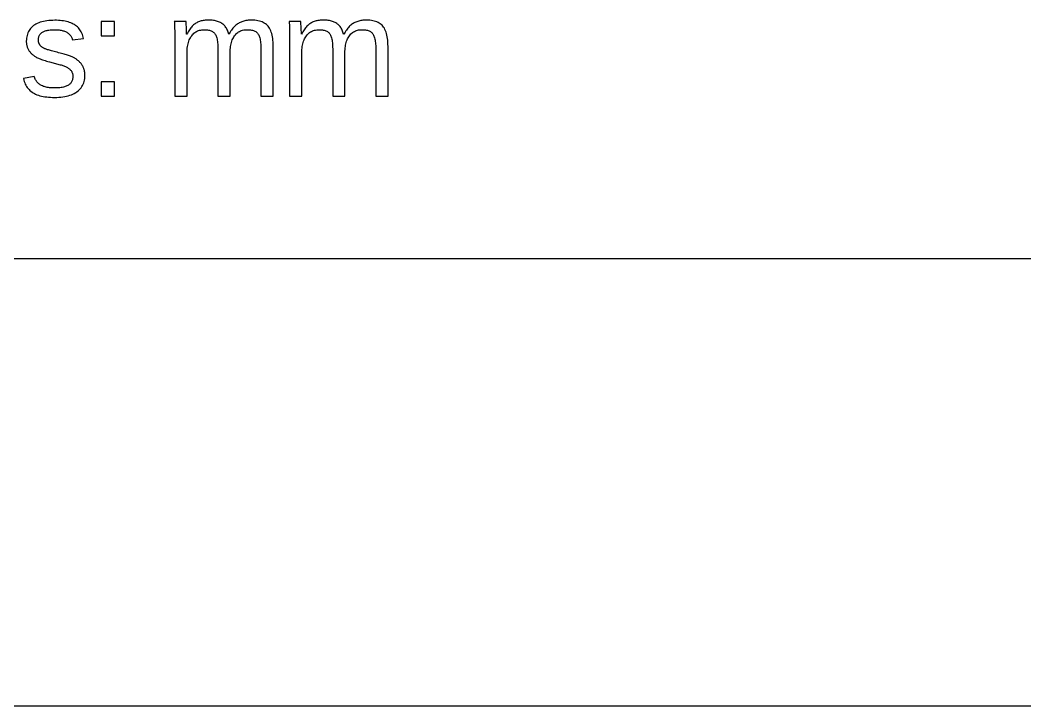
# Model space of a CAD drawing. Header units: metres. Extents: x -140 to 140, y -90 to 90.
# Drawn here: x 78.13 to 102.85, y -90 to -73.13 of the extents above; entities that cross this region are included whole.
import ezdxf

# ---------------------------------------------------------------- set-up
doc = ezdxf.new("R2010")
doc.units = ezdxf.units.M

msp = doc.modelspace()

# ---------------------------------------------------------------- linework, layer by layer
for p, q in [((78.7021, -73.1648), (78.662, -73.175)), ((78.7442, -73.1563), (78.7021, -73.1648)), ((78.7881, -73.1493), (78.7442, -73.1563)), ((78.834, -73.1439), (78.7881, -73.1493)), ((78.8819, -73.14), (78.834, -73.1439)), ((78.9317, -73.1376), (78.8819, -73.14)), ((78.9834, -73.1369), (78.9317, -73.1376)), ((79.0293, -73.1375), (78.9834, -73.1369)), ((79.0738, -73.1394), (79.0293, -73.1375)), ((79.1168, -73.1425), (79.0738, -73.1394)), ((79.1583, -73.147), (79.1168, -73.1425)), ((79.1984, -73.1526), (79.1583, -73.147)), ((79.237, -73.1596), (79.1984, -73.1526)), ((79.274, -73.1678), (79.237, -73.1596)), ((80.4567, -73.1657), (80.1261, -73.1657)), ((80.1261, -73.1657), (80.1261, -73.5166)), ((80.4567, -73.5166), (80.4567, -73.1657)), ((82.2121, -73.1657), (81.9239, -73.1657)), ((81.9239, -73.1657), (81.9254, -73.1781)), ((82.2123, -73.1672), (82.2121, -73.1657)), ((82.2126, -73.169), (82.2123, -73.1672)), ((82.5623, -73.1607), (82.5397, -73.1684)), ((82.5855, -73.1539), (82.5623, -73.1607)), ((82.6093, -73.148), (82.5855, -73.1539)), ((82.6339, -73.1431), (82.6093, -73.148)), ((82.6591, -73.139), (82.6339, -73.1431)), ((82.6849, -73.1358), (82.6591, -73.139)), ((82.7114, -73.1336), (82.6849, -73.1358)), ((82.7386, -73.1322), (82.7114, -73.1336)), ((82.7664, -73.1318), (82.7386, -73.1322)), ((82.798, -73.1323), (82.7664, -73.1318)), ((82.8285, -73.1337), (82.798, -73.1323)), ((82.858, -73.1362), (82.8285, -73.1337)), ((82.8865, -73.1396), (82.858, -73.1362)), ((82.9139, -73.1441), (82.8865, -73.1396)), ((82.9403, -73.1495), (82.9139, -73.1441)), ((82.9657, -73.1559), (82.9403, -73.1495)), ((82.99, -73.1632), (82.9657, -73.1559)), ((83.0133, -73.1716), (82.99, -73.1632)), ((83.6117, -73.1626), (83.588, -73.1708)), ((83.6362, -73.1554), (83.6117, -73.1626)), ((83.6613, -73.1491), (83.6362, -73.1554)), ((83.687, -73.1438), (83.6613, -73.1491)), ((83.7135, -73.1395), (83.687, -73.1438)), ((83.7406, -73.1361), (83.7135, -73.1395)), ((83.7684, -73.1337), (83.7406, -73.1361)), ((83.7969, -73.1323), (83.7684, -73.1337)), ((83.826, -73.1318), (83.7969, -73.1323)), ((83.8679, -73.1327), (83.826, -73.1318)), ((83.908, -73.1354), (83.8679, -73.1327)), ((83.9462, -73.1398), (83.908, -73.1354)), ((83.9827, -73.1461), (83.9462, -73.1398)), ((84.0174, -73.1541), (83.9827, -73.1461)), ((84.0503, -73.1639), (84.0174, -73.1541)), ((84.0814, -73.1755), (84.0503, -73.1639)), ((85.0367, -73.1657), (84.7485, -73.1657)), ((84.7485, -73.1657), (84.75, -73.1781)), ((85.0369, -73.1672), (85.0367, -73.1657)), ((85.0372, -73.169), (85.0369, -73.1672)), ((85.3869, -73.1607), (85.3643, -73.1684)), ((85.4101, -73.1539), (85.3869, -73.1607)), ((85.434, -73.148), (85.4101, -73.1539)), ((85.4585, -73.1431), (85.434, -73.148)), ((85.4837, -73.139), (85.4585, -73.1431)), ((85.5095, -73.1358), (85.4837, -73.139)), ((85.536, -73.1336), (85.5095, -73.1358)), ((85.5632, -73.1322), (85.536, -73.1336)), ((85.591, -73.1318), (85.5632, -73.1322)), ((85.6226, -73.1323), (85.591, -73.1318)), ((85.6531, -73.1337), (85.6226, -73.1323)), ((85.6826, -73.1362), (85.6531, -73.1337)), ((85.7111, -73.1396), (85.6826, -73.1362)), ((85.7385, -73.1441), (85.7111, -73.1396)), ((85.7649, -73.1495), (85.7385, -73.1441)), ((85.7903, -73.1559), (85.7649, -73.1495)), ((85.8146, -73.1632), (85.7903, -73.1559)), ((85.8379, -73.1716), (85.8146, -73.1632)), ((86.4363, -73.1626), (86.4126, -73.1708)), ((86.4608, -73.1554), (86.4363, -73.1626)), ((86.4859, -73.1491), (86.4608, -73.1554)), ((86.5116, -73.1438), (86.4859, -73.1491)), ((86.5381, -73.1395), (86.5116, -73.1438)), ((86.5652, -73.1361), (86.5381, -73.1395)), ((86.593, -73.1337), (86.5652, -73.1361)), ((86.6215, -73.1323), (86.593, -73.1337)), ((86.6506, -73.1318), (86.6215, -73.1323)), ((86.6925, -73.1327), (86.6506, -73.1318)), ((86.7326, -73.1354), (86.6925, -73.1327)), ((86.7709, -73.1398), (86.7326, -73.1354)), ((86.8073, -73.1461), (86.7709, -73.1398)), ((86.842, -73.1541), (86.8073, -73.1461)), ((86.8749, -73.1639), (86.842, -73.1541)), ((86.906, -73.1755), (86.8749, -73.1639)), ((78.3509, -73.387), (78.3351, -73.415)), ((78.3689, -73.3604), (78.3509, -73.387)), ((78.389, -73.3353), (78.3689, -73.3604)), ((78.4113, -73.3115), (78.389, -73.3353)), ((78.4356, -73.2892), (78.4113, -73.3115)), ((78.4621, -73.2683), (78.4356, -73.2892)), ((78.4906, -73.2488), (78.4621, -73.2683)), ((78.521, -73.2309), (78.4906, -73.2488)), ((78.5533, -73.2146), (78.521, -73.2309)), ((78.5876, -73.1998), (78.5533, -73.2146)), ((78.6239, -73.1866), (78.5876, -73.1998)), ((78.662, -73.175), (78.6239, -73.1866)), ((78.694, -73.4209), (78.711, -73.4123)), ((78.711, -73.4123), (78.7294, -73.4045)), ((78.7294, -73.4045), (78.749, -73.3975)), ((78.749, -73.3975), (78.7699, -73.3912)), ((78.7699, -73.3912), (78.7921, -73.3856)), ((78.7921, -73.3856), (78.8156, -73.3808)), ((78.8156, -73.3808), (78.8403, -73.3767)), ((78.8403, -73.3767), (78.8664, -73.3734)), ((78.8664, -73.3734), (78.8937, -73.3708)), ((78.8937, -73.3708), (78.9223, -73.3689)), ((78.9223, -73.3689), (78.9522, -73.3678)), ((78.9522, -73.3678), (78.9834, -73.3674)), ((78.9834, -73.3674), (79.0116, -73.3678)), ((79.0116, -73.3678), (79.039, -73.369)), ((79.039, -73.369), (79.0654, -73.3709)), ((79.0654, -73.3709), (79.091, -73.3736)), ((79.091, -73.3736), (79.1157, -73.3771)), ((79.1157, -73.3771), (79.1395, -73.3813)), ((79.1395, -73.3813), (79.1623, -73.3864)), ((79.1623, -73.3864), (79.1843, -73.3922)), ((79.1843, -73.3922), (79.2054, -73.3987)), ((79.2054, -73.3987), (79.2256, -73.4061)), ((79.2256, -73.4061), (79.245, -73.4142)), ((79.245, -73.4142), (79.2634, -73.423)), ((79.3097, -73.1773), (79.274, -73.1678)), ((79.3438, -73.188), (79.3097, -73.1773)), ((79.3765, -73.2001), (79.3438, -73.188)), ((79.4077, -73.2133), (79.3765, -73.2001)), ((79.4374, -73.2279), (79.4077, -73.2133)), ((79.4657, -73.2437), (79.4374, -73.2279)), ((79.4924, -73.2608), (79.4657, -73.2437)), ((79.5176, -73.2796), (79.4924, -73.2608)), ((79.5412, -73.2998), (79.5176, -73.2796)), ((79.5633, -73.3216), (79.5412, -73.2998)), ((79.5838, -73.3449), (79.5633, -73.3216)), ((79.6028, -73.3697), (79.5838, -73.3449)), ((79.6202, -73.396), (79.6028, -73.3697)), ((79.6361, -73.4239), (79.6202, -73.396)), ((81.9254, -73.1781), (81.9268, -73.1935)), ((81.9268, -73.1935), (81.928, -73.2118)), ((81.928, -73.2118), (81.9292, -73.2331)), ((81.9292, -73.2331), (81.9302, -73.2573)), ((81.9302, -73.2573), (81.9311, -73.2845)), ((81.9311, -73.2845), (81.9319, -73.3146)), ((81.9319, -73.3146), (81.9325, -73.3477)), ((81.9325, -73.3477), (81.9331, -73.3837)), ((81.9331, -73.3837), (81.9335, -73.4227)), ((82.2131, -73.1736), (82.2126, -73.169)), ((82.2136, -73.1796), (82.2131, -73.1736)), ((82.2144, -73.1912), (82.2136, -73.1796)), ((82.2149, -73.2007), (82.2144, -73.1912)), ((82.2163, -73.2293), (82.2149, -73.2007)), ((82.2205, -73.314), (82.2163, -73.2293)), ((82.2209, -73.3239), (82.2205, -73.314)), ((82.2218, -73.3469), (82.2209, -73.3239)), ((82.2232, -73.389), (82.2218, -73.3469)), ((82.2241, -73.4221), (82.2232, -73.389)), ((82.2776, -73.3956), (82.2617, -73.4221)), ((82.294, -73.3706), (82.2776, -73.3956)), ((82.3106, -73.3469), (82.294, -73.3706)), ((82.3276, -73.3246), (82.3106, -73.3469)), ((82.345, -73.3038), (82.3276, -73.3246)), ((82.3627, -73.2843), (82.345, -73.3038)), ((82.3807, -73.2663), (82.3627, -73.2843)), ((82.399, -73.2496), (82.3807, -73.2663)), ((82.4178, -73.2344), (82.399, -73.2496)), ((82.4368, -73.2205), (82.4178, -73.2344)), ((82.4562, -73.2081), (82.4368, -73.2205)), ((82.4505, -73.4239), (82.4733, -73.4107)), ((82.4761, -73.1968), (82.4562, -73.2081)), ((82.4733, -73.4107), (82.497, -73.3992)), ((82.4966, -73.1864), (82.4761, -73.1968)), ((82.5179, -73.1769), (82.4966, -73.1864)), ((82.497, -73.3992), (82.5217, -73.3895)), ((82.5397, -73.1684), (82.5179, -73.1769)), ((82.5217, -73.3895), (82.5474, -73.3816)), ((82.5474, -73.3816), (82.574, -73.3754)), ((82.574, -73.3754), (82.6016, -73.371)), ((82.6016, -73.371), (82.6301, -73.3683)), ((82.6301, -73.3683), (82.6596, -73.3674)), ((82.6596, -73.3674), (82.6881, -73.368)), ((82.6881, -73.368), (82.7153, -73.3698)), ((82.7153, -73.3698), (82.741, -73.3728)), ((82.741, -73.3728), (82.7654, -73.3771)), ((82.7654, -73.3771), (82.7884, -73.3825)), ((82.7884, -73.3825), (82.81, -73.3891)), ((82.81, -73.3891), (82.8302, -73.3969)), ((82.8302, -73.3969), (82.849, -73.406)), ((82.849, -73.406), (82.8665, -73.4162)), ((83.0356, -73.1809), (83.0133, -73.1716)), ((83.0568, -73.1913), (83.0356, -73.1809)), ((83.077, -73.2026), (83.0568, -73.1913)), ((83.0961, -73.2149), (83.077, -73.2026)), ((83.1144, -73.2282), (83.0961, -73.2149)), ((83.1317, -73.2427), (83.1144, -73.2282)), ((83.1482, -73.2584), (83.1317, -73.2427)), ((83.1638, -73.2753), (83.1482, -73.2584)), ((83.1785, -73.2933), (83.1638, -73.2753)), ((83.1923, -73.3125), (83.1785, -73.2933)), ((83.2053, -73.3328), (83.1923, -73.3125)), ((83.2174, -73.3543), (83.2053, -73.3328)), ((83.2287, -73.377), (83.2174, -73.3543)), ((83.239, -73.4008), (83.2287, -73.377)), ((83.2485, -73.4258), (83.239, -73.4008)), ((83.3159, -73.3995), (83.3001, -73.4249)), ((83.3321, -73.3754), (83.3159, -73.3995)), ((83.3489, -73.3525), (83.3321, -73.3754)), ((83.3661, -73.3308), (83.3489, -73.3525)), ((83.3837, -73.3103), (83.3661, -73.3308)), ((83.4019, -73.291), (83.3837, -73.3103)), ((83.4205, -73.273), (83.4019, -73.291)), ((83.4396, -73.2562), (83.4205, -73.273)), ((83.4591, -73.2406), (83.4396, -73.2562)), ((83.4792, -73.2263), (83.4591, -73.2406)), ((83.4996, -73.2132), (83.4792, -73.2263)), ((83.5207, -73.2011), (83.4996, -73.2132)), ((83.5067, -73.4236), (83.5296, -73.4104)), ((83.5425, -73.19), (83.5207, -73.2011)), ((83.5296, -73.4104), (83.5535, -73.399)), ((83.5649, -73.1799), (83.5425, -73.19)), ((83.5535, -73.399), (83.5785, -73.3894)), ((83.588, -73.1708), (83.5649, -73.1799)), ((83.5785, -73.3894), (83.6045, -73.3815)), ((83.6045, -73.3815), (83.6316, -73.3753)), ((83.6316, -73.3753), (83.6598, -73.3709)), ((83.6598, -73.3709), (83.6889, -73.3683)), ((83.6889, -73.3683), (83.7192, -73.3674)), ((83.7192, -73.3674), (83.7477, -73.368)), ((83.7477, -73.368), (83.7749, -73.3698)), ((83.7749, -73.3698), (83.8006, -73.3728)), ((83.8006, -73.3728), (83.825, -73.3771)), ((83.825, -73.3771), (83.848, -73.3825)), ((83.848, -73.3825), (83.8696, -73.3891)), ((83.8696, -73.3891), (83.8898, -73.3969)), ((83.8898, -73.3969), (83.9086, -73.406)), ((83.9086, -73.406), (83.926, -73.4162)), ((84.1107, -73.1889), (84.0814, -73.1755)), ((84.1382, -73.2041), (84.1107, -73.1889)), ((84.164, -73.2211), (84.1382, -73.2041)), ((84.1879, -73.2398), (84.164, -73.2211)), ((84.21, -73.2603), (84.1879, -73.2398)), ((84.2303, -73.2827), (84.21, -73.2603)), ((84.249, -73.307), (84.2303, -73.2827)), ((84.2662, -73.3336), (84.249, -73.307)), ((84.2819, -73.3626), (84.2662, -73.3336)), ((84.2961, -73.3938), (84.2819, -73.3626)), ((84.3088, -73.4273), (84.2961, -73.3938)), ((84.75, -73.1781), (84.7514, -73.1935)), ((84.7514, -73.1935), (84.7526, -73.2118)), ((84.7526, -73.2118), (84.7538, -73.2331)), ((84.7538, -73.2331), (84.7548, -73.2573)), ((84.7548, -73.2573), (84.7557, -73.2845)), ((84.7557, -73.2845), (84.7565, -73.3146)), ((84.7565, -73.3146), (84.7571, -73.3477)), ((84.7571, -73.3477), (84.7577, -73.3837)), ((84.7577, -73.3837), (84.7581, -73.4227)), ((85.0375, -73.1711), (85.0372, -73.169)), ((85.038, -73.1765), (85.0375, -73.1711)), ((85.0385, -73.1832), (85.038, -73.1765)), ((85.0393, -73.1958), (85.0385, -73.1832)), ((85.0451, -73.314), (85.0393, -73.1958)), ((85.0455, -73.3239), (85.0451, -73.314)), ((85.0464, -73.3469), (85.0455, -73.3239)), ((85.0473, -73.3739), (85.0464, -73.3469)), ((85.0492, -73.4401), (85.0473, -73.3739)), ((85.1022, -73.3956), (85.0863, -73.4221)), ((85.1186, -73.3706), (85.1022, -73.3956)), ((85.1352, -73.3469), (85.1186, -73.3706)), ((85.1522, -73.3246), (85.1352, -73.3469)), ((85.1696, -73.3038), (85.1522, -73.3246)), ((85.1873, -73.2843), (85.1696, -73.3038)), ((85.2053, -73.2663), (85.1873, -73.2843)), ((85.2237, -73.2496), (85.2053, -73.2663)), ((85.2424, -73.2344), (85.2237, -73.2496)), ((85.2614, -73.2205), (85.2424, -73.2344)), ((85.2808, -73.2081), (85.2614, -73.2205)), ((85.2751, -73.4239), (85.2979, -73.4107)), ((85.3007, -73.1968), (85.2808, -73.2081)), ((85.2979, -73.4107), (85.3216, -73.3992)), ((85.3213, -73.1864), (85.3007, -73.1968)), ((85.3425, -73.1769), (85.3213, -73.1864)), ((85.3216, -73.3992), (85.3463, -73.3895)), ((85.3643, -73.1684), (85.3425, -73.1769)), ((85.3463, -73.3895), (85.372, -73.3816)), ((85.372, -73.3816), (85.3986, -73.3754)), ((85.3986, -73.3754), (85.4262, -73.371)), ((85.4262, -73.371), (85.4547, -73.3683)), ((85.4547, -73.3683), (85.4842, -73.3674)), ((85.4842, -73.3674), (85.5128, -73.368)), ((85.5128, -73.368), (85.5399, -73.3698)), ((85.5399, -73.3698), (85.5656, -73.3728)), ((85.5656, -73.3728), (85.59, -73.3771)), ((85.59, -73.3771), (85.613, -73.3825)), ((85.613, -73.3825), (85.6346, -73.3891)), ((85.6346, -73.3891), (85.6548, -73.3969)), ((85.6548, -73.3969), (85.6736, -73.406)), ((85.6736, -73.406), (85.6911, -73.4162)), ((85.8602, -73.1809), (85.8379, -73.1716)), ((85.8814, -73.1913), (85.8602, -73.1809)), ((85.9016, -73.2026), (85.8814, -73.1913)), ((85.9208, -73.2149), (85.9016, -73.2026)), ((85.939, -73.2282), (85.9208, -73.2149)), ((85.9563, -73.2427), (85.939, -73.2282)), ((85.9728, -73.2584), (85.9563, -73.2427)), ((85.9884, -73.2753), (85.9728, -73.2584)), ((86.0031, -73.2933), (85.9884, -73.2753)), ((86.017, -73.3125), (86.0031, -73.2933)), ((86.0299, -73.3328), (86.017, -73.3125)), ((86.042, -73.3543), (86.0299, -73.3328)), ((86.0533, -73.377), (86.042, -73.3543)), ((86.0636, -73.4008), (86.0533, -73.377)), ((86.0731, -73.4258), (86.0636, -73.4008)), ((86.1405, -73.3995), (86.1247, -73.4249)), ((86.1568, -73.3754), (86.1405, -73.3995)), ((86.1735, -73.3525), (86.1568, -73.3754)), ((86.1907, -73.3308), (86.1735, -73.3525)), ((86.2083, -73.3103), (86.1907, -73.3308)), ((86.2265, -73.291), (86.2083, -73.3103)), ((86.2451, -73.273), (86.2265, -73.291)), ((86.2642, -73.2562), (86.2451, -73.273)), ((86.2837, -73.2406), (86.2642, -73.2562)), ((86.3038, -73.2263), (86.2837, -73.2406)), ((86.3243, -73.2132), (86.3038, -73.2263)), ((86.3453, -73.2011), (86.3243, -73.2132)), ((86.3313, -73.4236), (86.3542, -73.4104)), ((86.3671, -73.19), (86.3453, -73.2011)), ((86.3542, -73.4104), (86.3781, -73.399)), ((86.3895, -73.1799), (86.3671, -73.19)), ((86.3781, -73.399), (86.4031, -73.3894)), ((86.4126, -73.1708), (86.3895, -73.1799)), ((86.4031, -73.3894), (86.4291, -73.3815)), ((86.4291, -73.3815), (86.4562, -73.3753)), ((86.4562, -73.3753), (86.4844, -73.3709)), ((86.4844, -73.3709), (86.5136, -73.3683)), ((86.5136, -73.3683), (86.5438, -73.3674)), ((86.5438, -73.3674), (86.5723, -73.368)), ((86.5723, -73.368), (86.5995, -73.3698)), ((86.5995, -73.3698), (86.6252, -73.3728)), ((86.6252, -73.3728), (86.6496, -73.3771)), ((86.6496, -73.3771), (86.6726, -73.3825)), ((86.6726, -73.3825), (86.6942, -73.3891)), ((86.6942, -73.3891), (86.7144, -73.3969)), ((86.7144, -73.3969), (86.7332, -73.406)), ((86.7332, -73.406), (86.7507, -73.4162)), ((86.9353, -73.1889), (86.906, -73.1755)), ((86.9628, -73.2041), (86.9353, -73.1889)), ((86.9886, -73.2211), (86.9628, -73.2041)), ((87.0125, -73.2398), (86.9886, -73.2211)), ((87.0346, -73.2603), (87.0125, -73.2398)), ((87.0549, -73.2827), (87.0346, -73.2603)), ((87.0736, -73.307), (87.0549, -73.2827)), ((87.0908, -73.3336), (87.0736, -73.307)), ((87.1065, -73.3626), (87.0908, -73.3336)), ((87.1207, -73.3938), (87.1065, -73.3626)), ((87.1334, -73.4273), (87.1207, -73.3938)), ((78.2843, -73.6126), (78.2832, -73.6505)), ((78.2832, -73.6505), (78.2836, -73.6711)), ((78.2874, -73.5762), (78.2843, -73.6126)), ((78.2927, -73.5411), (78.2874, -73.5762)), ((78.3001, -73.5074), (78.2927, -73.5411)), ((78.3097, -73.4752), (78.3001, -73.5074)), ((78.3213, -73.4444), (78.3097, -73.4752)), ((78.3351, -73.415), (78.3213, -73.4444)), ((78.5799, -73.62), (78.5805, -73.6008)), ((78.5801, -73.6319), (78.5799, -73.62)), ((78.5809, -73.6434), (78.5801, -73.6319)), ((78.5805, -73.6008), (78.5822, -73.5824)), ((78.5821, -73.6546), (78.5809, -73.6434)), ((78.5837, -73.6655), (78.5821, -73.6546)), ((78.5822, -73.5824), (78.5851, -73.5648)), ((78.5851, -73.5648), (78.5892, -73.5479)), ((78.5892, -73.5479), (78.5944, -73.5318)), ((78.5944, -73.5318), (78.6008, -73.5164)), ((78.6008, -73.5164), (78.6084, -73.5018)), ((78.6084, -73.5018), (78.6171, -73.4879)), ((78.6171, -73.4879), (78.627, -73.4749)), ((78.627, -73.4749), (78.6381, -73.4625)), ((78.6381, -73.4625), (78.6503, -73.451)), ((78.6503, -73.451), (78.6637, -73.4402)), ((78.6637, -73.4402), (78.6782, -73.4302)), ((78.6782, -73.4302), (78.694, -73.4209)), ((79.2634, -73.423), (79.2809, -73.4327)), ((79.2809, -73.4327), (79.2975, -73.4431)), ((79.2975, -73.4431), (79.313, -73.4541)), ((79.313, -73.4541), (79.3276, -73.4659)), ((79.3276, -73.4659), (79.3411, -73.4782)), ((79.3411, -73.4782), (79.3537, -73.4913)), ((79.3537, -73.4913), (79.3652, -73.5051)), ((79.3652, -73.5051), (79.3757, -73.5195)), ((79.3757, -73.5195), (79.3852, -73.5345)), ((79.3852, -73.5345), (79.3936, -73.5503)), ((79.3936, -73.5503), (79.4011, -73.5667)), ((79.4011, -73.5667), (79.4075, -73.5838)), ((79.4075, -73.5838), (79.413, -73.6016)), ((79.413, -73.6016), (79.4174, -73.62)), ((79.4174, -73.62), (79.692, -73.5861)), ((79.6504, -73.4533), (79.6361, -73.4239)), ((79.6631, -73.4842), (79.6504, -73.4533)), ((79.6743, -73.5166), (79.6631, -73.4842)), ((79.6839, -73.5506), (79.6743, -73.5166)), ((79.692, -73.5861), (79.6839, -73.5506)), ((80.1261, -73.5166), (80.4567, -73.5166)), ((81.9335, -73.4227), (81.9338, -73.4646)), ((81.9338, -73.4646), (81.934, -73.5095)), ((81.934, -73.5095), (81.934, -73.5573)), ((81.934, -73.5573), (81.934, -75)), ((82.2256, -73.4793), (82.2241, -73.4221)), ((82.2307, -73.4793), (82.2256, -73.4793)), ((82.246, -73.45), (82.2307, -73.4793)), ((82.2617, -73.4221), (82.246, -73.45)), ((82.2704, -73.6803), (82.2805, -73.6494)), ((82.2805, -73.6494), (82.2919, -73.62)), ((82.2919, -73.62), (82.3047, -73.592)), ((82.3047, -73.592), (82.3188, -73.5654)), ((82.3188, -73.5654), (82.3343, -73.5403)), ((82.3343, -73.5403), (82.3511, -73.5166)), ((82.3511, -73.5166), (82.369, -73.4946)), ((82.369, -73.4946), (82.388, -73.4743)), ((82.388, -73.4743), (82.4078, -73.4557)), ((82.4078, -73.4557), (82.4287, -73.4389)), ((82.4287, -73.4389), (82.4505, -73.4239)), ((82.8665, -73.4162), (82.8825, -73.4276)), ((82.8825, -73.4276), (82.8972, -73.4403)), ((82.8972, -73.4403), (82.9105, -73.4541)), ((82.9105, -73.4541), (82.9224, -73.4692)), ((82.9224, -73.4692), (82.9332, -73.4858)), ((82.9332, -73.4858), (82.9431, -73.5043)), ((82.9431, -73.5043), (82.9522, -73.5249)), ((82.9522, -73.5249), (82.9604, -73.5473)), ((82.9604, -73.5473), (82.9677, -73.5717)), ((82.9677, -73.5717), (82.9742, -73.5981)), ((82.9742, -73.5981), (82.9798, -73.6264)), ((82.9798, -73.6264), (82.9845, -73.6566)), ((82.9845, -73.6566), (82.9884, -73.6888)), ((83.2571, -73.452), (83.2485, -73.4258)), ((83.2648, -73.4793), (83.2571, -73.452)), ((83.27, -73.4793), (83.2648, -73.4793)), ((83.2848, -73.4515), (83.27, -73.4793)), ((83.3001, -73.4249), (83.2848, -73.4515)), ((83.3293, -73.6792), (83.3391, -73.6483)), ((83.3391, -73.6483), (83.3503, -73.6189)), ((83.3503, -73.6189), (83.3628, -73.5909)), ((83.3628, -73.5909), (83.3766, -73.5644)), ((83.3766, -73.5644), (83.3917, -73.5393)), ((83.3917, -73.5393), (83.4081, -73.5158)), ((83.4081, -73.5158), (83.4257, -73.4938)), ((83.4257, -73.4938), (83.4444, -73.4736)), ((83.4444, -73.4736), (83.4641, -73.4552)), ((83.4641, -73.4552), (83.4849, -73.4385)), ((83.4849, -73.4385), (83.5067, -73.4236)), ((83.926, -73.4162), (83.9421, -73.4276)), ((83.9421, -73.4276), (83.9568, -73.4403)), ((83.9568, -73.4403), (83.9701, -73.4541)), ((83.9701, -73.4541), (83.982, -73.4692)), ((83.982, -73.4692), (83.9928, -73.4858)), ((83.9928, -73.4858), (84.0027, -73.5043)), ((84.0027, -73.5043), (84.0117, -73.5249)), ((84.0117, -73.5249), (84.0199, -73.5473)), ((84.0199, -73.5473), (84.0273, -73.5717)), ((84.0273, -73.5717), (84.0337, -73.5981)), ((84.0337, -73.5981), (84.0394, -73.6264)), ((84.0394, -73.6264), (84.0441, -73.6566)), ((84.0441, -73.6566), (84.048, -73.6888)), ((84.32, -73.4631), (84.3088, -73.4273)), ((84.3297, -73.5012), (84.32, -73.4631)), ((84.338, -73.5415), (84.3297, -73.5012)), ((84.3447, -73.5842), (84.338, -73.5415)), ((84.3499, -73.6291), (84.3447, -73.5842)), ((84.3536, -73.6764), (84.3499, -73.6291)), ((84.7581, -73.4227), (84.7584, -73.4646)), ((84.7584, -73.4646), (84.7586, -73.5095)), ((84.7586, -73.5095), (84.7586, -73.5573)), ((84.7586, -73.5573), (84.7586, -75)), ((85.0502, -73.4793), (85.0492, -73.4401)), ((85.0553, -73.4793), (85.0502, -73.4793)), ((85.0706, -73.45), (85.0553, -73.4793)), ((85.0863, -73.4221), (85.0706, -73.45)), ((85.095, -73.6803), (85.1051, -73.6494)), ((85.1051, -73.6494), (85.1165, -73.62)), ((85.1165, -73.62), (85.1293, -73.592)), ((85.1293, -73.592), (85.1434, -73.5654)), ((85.1434, -73.5654), (85.1589, -73.5403)), ((85.1589, -73.5403), (85.1757, -73.5166)), ((85.1757, -73.5166), (85.1936, -73.4946)), ((85.1936, -73.4946), (85.2126, -73.4743)), ((85.2126, -73.4743), (85.2325, -73.4557)), ((85.2325, -73.4557), (85.2533, -73.4389)), ((85.2533, -73.4389), (85.2751, -73.4239)), ((85.6911, -73.4162), (85.7071, -73.4276)), ((85.7071, -73.4276), (85.7218, -73.4403)), ((85.7218, -73.4403), (85.7351, -73.4541)), ((85.7351, -73.4541), (85.747, -73.4692)), ((85.747, -73.4692), (85.7578, -73.4858)), ((85.7578, -73.4858), (85.7677, -73.5043)), ((85.7677, -73.5043), (85.7768, -73.5249)), ((85.7768, -73.5249), (85.785, -73.5473)), ((85.785, -73.5473), (85.7923, -73.5717)), ((85.7923, -73.5717), (85.7988, -73.5981)), ((85.7988, -73.5981), (85.8044, -73.6264)), ((85.8044, -73.6264), (85.8091, -73.6566)), ((85.8091, -73.6566), (85.813, -73.6888)), ((86.0817, -73.452), (86.0731, -73.4258)), ((86.0895, -73.4793), (86.0817, -73.452)), ((86.0946, -73.4793), (86.0895, -73.4793)), ((86.1094, -73.4515), (86.0946, -73.4793)), ((86.1247, -73.4249), (86.1094, -73.4515)), ((86.1539, -73.6792), (86.1637, -73.6483)), ((86.1637, -73.6483), (86.1749, -73.6189)), ((86.1749, -73.6189), (86.1874, -73.5909)), ((86.1874, -73.5909), (86.2012, -73.5644)), ((86.2012, -73.5644), (86.2163, -73.5393)), ((86.2163, -73.5393), (86.2327, -73.5158)), ((86.2327, -73.5158), (86.2503, -73.4938)), ((86.2503, -73.4938), (86.269, -73.4736)), ((86.269, -73.4736), (86.2887, -73.4552)), ((86.2887, -73.4552), (86.3095, -73.4385)), ((86.3095, -73.4385), (86.3313, -73.4236)), ((86.7507, -73.4162), (86.7667, -73.4276)), ((86.7667, -73.4276), (86.7814, -73.4403)), ((86.7814, -73.4403), (86.7947, -73.4541)), ((86.7947, -73.4541), (86.8066, -73.4692)), ((86.8066, -73.4692), (86.8174, -73.4858)), ((86.8174, -73.4858), (86.8273, -73.5043)), ((86.8273, -73.5043), (86.8363, -73.5249)), ((86.8363, -73.5249), (86.8445, -73.5473)), ((86.8445, -73.5473), (86.8519, -73.5717)), ((86.8519, -73.5717), (86.8584, -73.5981)), ((86.8584, -73.5981), (86.864, -73.6264)), ((86.864, -73.6264), (86.8687, -73.6566)), ((86.8687, -73.6566), (86.8726, -73.6888)), ((87.1446, -73.4631), (87.1334, -73.4273)), ((87.1543, -73.5012), (87.1446, -73.4631)), ((87.1626, -73.5415), (87.1543, -73.5012)), ((87.1693, -73.5842), (87.1626, -73.5415)), ((87.1745, -73.6291), (87.1693, -73.5842)), ((87.1783, -73.6764), (87.1745, -73.6291)), ((78.2836, -73.6711), (78.2847, -73.6913)), ((78.2847, -73.6913), (78.2866, -73.7109)), ((78.2866, -73.7109), (78.2892, -73.73)), ((78.2892, -73.73), (78.2925, -73.7486)), ((78.2925, -73.7486), (78.2966, -73.7667)), ((78.2966, -73.7667), (78.3014, -73.7843)), ((78.3014, -73.7843), (78.307, -73.8014)), ((78.307, -73.8014), (78.3133, -73.818)), ((78.3133, -73.818), (78.3203, -73.8341)), ((78.3203, -73.8341), (78.3281, -73.8497)), ((78.3281, -73.8497), (78.3367, -73.8648)), ((78.3367, -73.8648), (78.3459, -73.8794)), ((78.3459, -73.8794), (78.3559, -73.8936)), ((78.3559, -73.8936), (78.3664, -73.9074)), ((78.3664, -73.9074), (78.3775, -73.921)), ((78.5859, -73.676), (78.5837, -73.6655)), ((78.5885, -73.6862), (78.5859, -73.676)), ((78.5917, -73.6962), (78.5885, -73.6862)), ((78.5953, -73.7057), (78.5917, -73.6962)), ((78.5994, -73.715), (78.5953, -73.7057)), ((78.604, -73.724), (78.5994, -73.715)), ((78.609, -73.7326), (78.604, -73.724)), ((78.6145, -73.7409), (78.609, -73.7326)), ((78.6206, -73.7489), (78.6145, -73.7409)), ((78.6271, -73.7566), (78.6206, -73.7489)), ((78.634, -73.7642), (78.6271, -73.7566)), ((78.6414, -73.7715), (78.634, -73.7642)), ((78.6493, -73.7787), (78.6414, -73.7715)), ((78.6576, -73.7857), (78.6493, -73.7787)), ((78.6664, -73.7926), (78.6576, -73.7857)), ((78.6757, -73.7992), (78.6664, -73.7926)), ((78.6854, -73.8057), (78.6757, -73.7992)), ((78.6956, -73.812), (78.6854, -73.8057)), ((78.7062, -73.8181), (78.6956, -73.812)), ((78.7173, -73.824), (78.7062, -73.8181)), ((78.7289, -73.8298), (78.7173, -73.824)), ((78.7409, -73.8353), (78.7289, -73.8298)), ((78.7542, -73.841), (78.7409, -73.8353)), ((78.7696, -73.8469), (78.7542, -73.841)), ((78.7871, -73.8532), (78.7696, -73.8469)), ((78.8067, -73.8598), (78.7871, -73.8532)), ((78.8283, -73.8667), (78.8067, -73.8598)), ((78.8521, -73.874), (78.8283, -73.8667)), ((78.8779, -73.8815), (78.8521, -73.874)), ((78.9058, -73.8894), (78.8779, -73.8815)), ((78.9358, -73.8976), (78.9058, -73.8894)), ((78.9679, -73.9062), (78.9358, -73.8976)), ((79.002, -73.915), (78.9679, -73.9062)), ((82.2375, -73.9371), (82.2382, -73.896)), ((82.2382, -73.896), (82.2402, -73.8565)), ((82.2402, -73.8565), (82.2435, -73.8184)), ((82.2435, -73.8184), (82.2483, -73.7817)), ((82.2483, -73.7817), (82.2543, -73.7465)), ((82.2543, -73.7465), (82.2617, -73.7127)), ((82.2617, -73.7127), (82.2704, -73.6803)), ((82.9884, -73.6888), (82.9914, -73.7229)), ((82.9914, -73.7229), (82.9936, -73.759)), ((82.9936, -73.759), (82.9949, -73.7971)), ((82.9949, -73.7971), (82.9953, -73.837)), ((82.9953, -73.837), (82.9953, -75)), ((83.2971, -73.9371), (83.2977, -73.8958)), ((83.2977, -73.8958), (83.2997, -73.856)), ((83.2997, -73.856), (83.303, -73.8177)), ((83.303, -73.8177), (83.3076, -73.7809)), ((83.3076, -73.7809), (83.3135, -73.7455)), ((83.3135, -73.7455), (83.3207, -73.7117)), ((83.3207, -73.7117), (83.3293, -73.6792)), ((84.048, -73.6888), (84.051, -73.7229)), ((84.051, -73.7229), (84.0531, -73.759)), ((84.0531, -73.759), (84.0544, -73.7971)), ((84.0544, -73.7971), (84.0549, -73.837)), ((84.0549, -73.837), (84.0549, -75)), ((84.3559, -73.7259), (84.3536, -73.6764)), ((84.3566, -73.7777), (84.3559, -73.7259)), ((84.3566, -75), (84.3566, -73.7777)), ((85.0621, -73.9371), (85.0628, -73.896)), ((85.0628, -73.896), (85.0648, -73.8565)), ((85.0648, -73.8565), (85.0682, -73.8184)), ((85.0682, -73.8184), (85.0729, -73.7817)), ((85.0729, -73.7817), (85.0789, -73.7465)), ((85.0789, -73.7465), (85.0863, -73.7127)), ((85.0863, -73.7127), (85.095, -73.6803)), ((85.813, -73.6888), (85.816, -73.7229)), ((85.816, -73.7229), (85.8182, -73.759)), ((85.8182, -73.759), (85.8195, -73.7971)), ((85.8195, -73.7971), (85.8199, -73.837)), ((85.8199, -73.837), (85.8199, -75)), ((86.1217, -73.9371), (86.1223, -73.8958)), ((86.1223, -73.8958), (86.1243, -73.856)), ((86.1243, -73.856), (86.1276, -73.8177)), ((86.1276, -73.8177), (86.1322, -73.7809)), ((86.1322, -73.7809), (86.1381, -73.7455)), ((86.1381, -73.7455), (86.1453, -73.7117)), ((86.1453, -73.7117), (86.1539, -73.6792)), ((86.8726, -73.6888), (86.8756, -73.7229)), ((86.8756, -73.7229), (86.8778, -73.759)), ((86.8778, -73.759), (86.8791, -73.7971)), ((86.8791, -73.7971), (86.8795, -73.837)), ((86.8795, -73.837), (86.8795, -75)), ((87.1805, -73.7259), (87.1783, -73.6764)), ((87.1812, -73.7777), (87.1805, -73.7259)), ((87.1812, -75), (87.1812, -73.7777)), ((78.3775, -73.921), (78.3891, -73.9341)), ((78.3891, -73.9341), (78.4013, -73.947)), ((78.4013, -73.947), (78.4141, -73.9595)), ((78.4141, -73.9595), (78.4275, -73.9717)), ((78.4275, -73.9717), (78.4414, -73.9836)), ((78.4414, -73.9836), (78.4559, -73.9951)), ((78.4559, -73.9951), (78.471, -74.0063)), ((78.471, -74.0063), (78.4867, -74.0172)), ((78.4867, -74.0172), (78.5029, -74.0277)), ((78.5029, -74.0277), (78.5197, -74.0379)), ((78.5197, -74.0379), (78.5377, -74.048)), ((78.5377, -74.048), (78.5575, -74.0581)), ((78.5575, -74.0581), (78.579, -74.0682)), ((78.579, -74.0682), (78.6024, -74.0783)), ((78.6024, -74.0783), (78.6276, -74.0885)), ((78.6276, -74.0885), (78.6545, -74.0987)), ((78.6545, -74.0987), (78.6833, -74.1089)), ((78.6833, -74.1089), (78.7139, -74.1192)), ((78.7139, -74.1192), (78.7462, -74.1295)), ((78.7462, -74.1295), (78.7803, -74.1398)), ((78.7803, -74.1398), (78.8163, -74.1502)), ((78.8163, -74.1502), (78.854, -74.1606)), ((79.0383, -73.9242), (79.002, -73.915)), ((79.0766, -73.9337), (79.0383, -73.9242)), ((79.1131, -73.943), (79.0766, -73.9337)), ((79.148, -73.9522), (79.1131, -73.943)), ((79.1813, -73.9613), (79.148, -73.9522)), ((79.213, -73.9703), (79.1813, -73.9613)), ((79.2431, -73.9792), (79.213, -73.9703)), ((79.2715, -73.988), (79.2431, -73.9792)), ((79.2984, -73.9967), (79.2715, -73.988)), ((79.3237, -74.0052), (79.2984, -73.9967)), ((79.3473, -74.0137), (79.3237, -74.0052)), ((79.3694, -74.022), (79.3473, -74.0137)), ((79.3898, -74.0303), (79.3694, -74.022)), ((79.4086, -74.0384), (79.3898, -74.0303)), ((79.4259, -74.0464), (79.4086, -74.0384)), ((79.442, -74.0544), (79.4259, -74.0464)), ((79.4577, -74.0626), (79.442, -74.0544)), ((79.4728, -74.0709), (79.4577, -74.0626)), ((79.4873, -74.0793), (79.4728, -74.0709)), ((79.5014, -74.0878), (79.4873, -74.0793)), ((79.5149, -74.0965), (79.5014, -74.0878)), ((79.5278, -74.1053), (79.5149, -74.0965)), ((79.5403, -74.1142), (79.5278, -74.1053)), ((79.5522, -74.1233), (79.5403, -74.1142)), ((79.5636, -74.1325), (79.5522, -74.1233)), ((79.5744, -74.1418), (79.5636, -74.1325)), ((79.5847, -74.1512), (79.5744, -74.1418)), ((79.5945, -74.1608), (79.5847, -74.1512)), ((82.2375, -75), (82.2375, -73.9371)), ((83.2971, -75), (83.2971, -73.9371)), ((85.0621, -75), (85.0621, -73.9371)), ((86.1217, -75), (86.1217, -73.9371)), ((78.854, -74.1606), (79.1122, -74.2286)), ((79.1122, -74.2286), (79.1373, -74.2355)), ((79.1373, -74.2355), (79.1612, -74.2428)), ((79.1612, -74.2428), (79.184, -74.2502)), ((79.184, -74.2502), (79.2058, -74.258)), ((79.2058, -74.258), (79.2265, -74.2661)), ((79.2265, -74.2661), (79.2461, -74.2744)), ((79.2461, -74.2744), (79.2646, -74.283)), ((79.2646, -74.283), (79.282, -74.2919)), ((79.282, -74.2919), (79.2984, -74.301)), ((79.2984, -74.301), (79.3137, -74.3105)), ((79.3137, -74.3105), (79.3279, -74.3202)), ((79.3279, -74.3202), (79.3409, -74.3302)), ((79.3409, -74.3302), (79.353, -74.3405)), ((79.353, -74.3405), (79.364, -74.3512)), ((79.364, -74.3512), (79.3741, -74.3624)), ((79.3741, -74.3624), (79.3834, -74.374)), ((79.3834, -74.374), (79.3918, -74.3861)), ((79.3918, -74.3861), (79.3993, -74.3987)), ((79.3993, -74.3987), (79.4059, -74.4118)), ((79.6039, -74.1706), (79.5945, -74.1608)), ((79.6129, -74.1806), (79.6039, -74.1706)), ((79.6216, -74.1908), (79.6129, -74.1806)), ((79.63, -74.2013), (79.6216, -74.1908)), ((79.638, -74.212), (79.63, -74.2013)), ((79.6457, -74.2229), (79.638, -74.212)), ((79.6531, -74.234), (79.6457, -74.2229)), ((79.6601, -74.2454), (79.6531, -74.234)), ((79.6668, -74.257), (79.6601, -74.2454)), ((79.6732, -74.2689), (79.6668, -74.257)), ((79.6792, -74.2809), (79.6732, -74.2689)), ((79.6849, -74.2932), (79.6792, -74.2809)), ((79.6903, -74.3058), (79.6849, -74.2932)), ((79.6953, -74.3186), (79.6903, -74.3058)), ((79.7, -74.3316), (79.6953, -74.3186)), ((79.7042, -74.345), (79.7, -74.3316)), ((79.708, -74.3586), (79.7042, -74.345)), ((79.7114, -74.3724), (79.708, -74.3586)), ((79.7144, -74.3866), (79.7114, -74.3724)), ((79.717, -74.401), (79.7144, -74.3866)), ((79.7192, -74.4156), (79.717, -74.401)), ((78.4799, -74.5168), (78.2103, -74.5694)), ((78.2103, -74.5694), (78.2197, -74.6054)), ((78.2197, -74.6054), (78.2306, -74.64)), ((78.2306, -74.64), (78.243, -74.673)), ((78.4864, -74.5391), (78.4799, -74.5168)), ((78.4939, -74.5603), (78.4864, -74.5391)), ((78.5023, -74.5807), (78.4939, -74.5603)), ((78.5117, -74.6001), (78.5023, -74.5807)), ((78.5222, -74.6186), (78.5117, -74.6001)), ((78.5336, -74.6362), (78.5222, -74.6186)), ((78.5459, -74.6528), (78.5336, -74.6362)), ((79.3963, -74.6496), (79.3868, -74.6651)), ((79.4046, -74.6331), (79.3963, -74.6496)), ((79.4116, -74.6159), (79.4046, -74.6331)), ((79.4059, -74.4118), (79.4117, -74.4254)), ((79.4174, -74.5977), (79.4116, -74.6159)), ((79.4117, -74.4254), (79.4165, -74.4394)), ((79.4165, -74.4394), (79.4205, -74.4539)), ((79.4218, -74.5788), (79.4174, -74.5977)), ((79.4205, -74.4539), (79.4236, -74.4689)), ((79.425, -74.559), (79.4218, -74.5788)), ((79.4236, -74.4689), (79.4258, -74.4844)), ((79.4269, -74.5383), (79.425, -74.559)), ((79.4258, -74.4844), (79.4271, -74.5004)), ((79.4276, -74.5168), (79.4269, -74.5383)), ((79.4271, -74.5004), (79.4276, -74.5168)), ((79.6953, -74.6751), (79.7057, -74.6415)), ((79.7057, -74.6415), (79.7138, -74.6065)), ((79.7138, -74.6065), (79.7196, -74.5701)), ((79.721, -74.4306), (79.7192, -74.4156)), ((79.7196, -74.5701), (79.7231, -74.5323)), ((79.7224, -74.4458), (79.721, -74.4306)), ((79.7234, -74.4613), (79.7224, -74.4458)), ((79.7231, -74.5323), (79.7242, -74.4931)), ((79.724, -74.4771), (79.7234, -74.4613)), ((79.7242, -74.4931), (79.724, -74.4771)), ((80.4567, -74.6491), (80.1261, -74.6491)), ((80.1261, -74.6491), (80.1261, -75)), ((80.4567, -75), (80.4567, -74.6491)), ((78.243, -74.673), (78.257, -74.7045)), ((78.257, -74.7045), (78.2725, -74.7346)), ((78.2725, -74.7346), (78.2896, -74.7632)), ((78.2896, -74.7632), (78.3082, -74.7902)), ((78.3082, -74.7902), (78.3283, -74.8158)), ((78.3283, -74.8158), (78.3499, -74.8398)), ((78.3499, -74.8398), (78.3731, -74.8624)), ((78.3731, -74.8624), (78.3978, -74.8835)), ((78.3978, -74.8835), (78.4241, -74.9031)), ((78.5593, -74.6685), (78.5459, -74.6528)), ((78.5737, -74.6833), (78.5593, -74.6685)), ((78.589, -74.6971), (78.5737, -74.6833)), ((78.6053, -74.71), (78.589, -74.6971)), ((78.6226, -74.722), (78.6053, -74.71)), ((78.6409, -74.733), (78.6226, -74.722)), ((78.6603, -74.7432), (78.6409, -74.733)), ((78.6807, -74.7525), (78.6603, -74.7432)), ((78.7023, -74.761), (78.6807, -74.7525)), ((78.725, -74.7688), (78.7023, -74.761)), ((78.7489, -74.7757), (78.725, -74.7688)), ((78.7738, -74.7818), (78.7489, -74.7757)), ((78.7999, -74.787), (78.7738, -74.7818)), ((78.8271, -74.7915), (78.7999, -74.787)), ((78.8554, -74.7952), (78.8271, -74.7915)), ((78.8849, -74.798), (78.8554, -74.7952)), ((78.9155, -74.8), (78.8849, -74.798)), ((78.9472, -74.8013), (78.9155, -74.8)), ((78.98, -74.8017), (78.9472, -74.8013)), ((79.015, -74.8012), (78.98, -74.8017)), ((79.0485, -74.8), (79.015, -74.8012)), ((79.0806, -74.7979), (79.0485, -74.8)), ((79.1111, -74.7949), (79.0806, -74.7979)), ((79.1402, -74.7911), (79.1111, -74.7949)), ((79.1678, -74.7865), (79.1402, -74.7911)), ((79.194, -74.781), (79.1678, -74.7865)), ((79.2187, -74.7747), (79.194, -74.781)), ((79.2419, -74.7675), (79.2187, -74.7747)), ((79.2636, -74.7595), (79.2419, -74.7675)), ((79.2838, -74.7507), (79.2636, -74.7595)), ((79.3026, -74.741), (79.2838, -74.7507)), ((79.3199, -74.7305), (79.3026, -74.741)), ((79.3358, -74.7191), (79.3199, -74.7305)), ((79.3505, -74.7069), (79.3358, -74.7191)), ((79.3639, -74.6938), (79.3505, -74.7069)), ((79.376, -74.6799), (79.3639, -74.6938)), ((79.3868, -74.6651), (79.376, -74.6799)), ((79.4974, -74.914), (79.5284, -74.8932)), ((79.5284, -74.8932), (79.5574, -74.8708)), ((79.5574, -74.8708), (79.584, -74.8471)), ((79.584, -74.8471), (79.6084, -74.8219)), ((79.6084, -74.8219), (79.6304, -74.7954)), ((79.6304, -74.7954), (79.6501, -74.7674)), ((79.6501, -74.7674), (79.6675, -74.738)), ((79.6675, -74.738), (79.6825, -74.7073)), ((79.6825, -74.7073), (79.6953, -74.6751)), ((78.4241, -74.9031), (78.4519, -74.9212)), ((78.4519, -74.9212), (78.4814, -74.9379)), ((78.4814, -74.9379), (78.5127, -74.9532)), ((78.5127, -74.9532), (78.5459, -74.9672)), ((78.5459, -74.9672), (78.581, -74.9799)), ((78.581, -74.9799), (78.6179, -74.9912)), ((78.6179, -74.9912), (78.6567, -75.0012)), ((78.6567, -75.0012), (78.6973, -75.0099)), ((78.6973, -75.0099), (78.7398, -75.0172)), ((78.7398, -75.0172), (78.7841, -75.0232)), ((78.7841, -75.0232), (78.8303, -75.0279)), ((78.8303, -75.0279), (78.8783, -75.0312)), ((78.8783, -75.0312), (78.9282, -75.0332)), ((78.9282, -75.0332), (78.98, -75.0339)), ((78.98, -75.0339), (79.0333, -75.0331)), ((79.0333, -75.0331), (79.0848, -75.0306)), ((79.0848, -75.0306), (79.1344, -75.0264)), ((79.1344, -75.0264), (79.1821, -75.0206)), ((79.1821, -75.0206), (79.228, -75.0131)), ((79.228, -75.0131), (79.2721, -75.0039)), ((79.2721, -75.0039), (79.3143, -74.9931)), ((79.3143, -74.9931), (79.3546, -74.9806)), ((79.3546, -74.9806), (79.3931, -74.9665)), ((79.3931, -74.9665), (79.4297, -74.9507)), ((79.4297, -74.9507), (79.4645, -74.9332)), ((79.4645, -74.9332), (79.4974, -74.914)), ((80.1261, -75), (80.4567, -75)), ((81.934, -75), (82.2375, -75)), ((82.9953, -75), (83.2971, -75)), ((84.0549, -75), (84.3566, -75)), ((84.7586, -75), (85.0621, -75)), ((85.8199, -75), (86.1217, -75)), ((86.8795, -75), (87.1812, -75)), ((129, -79), (41, -79)), ((-140, -90), (140, -90))]:
    msp.add_line(p, q)

doc.saveas('drawing.dxf')
